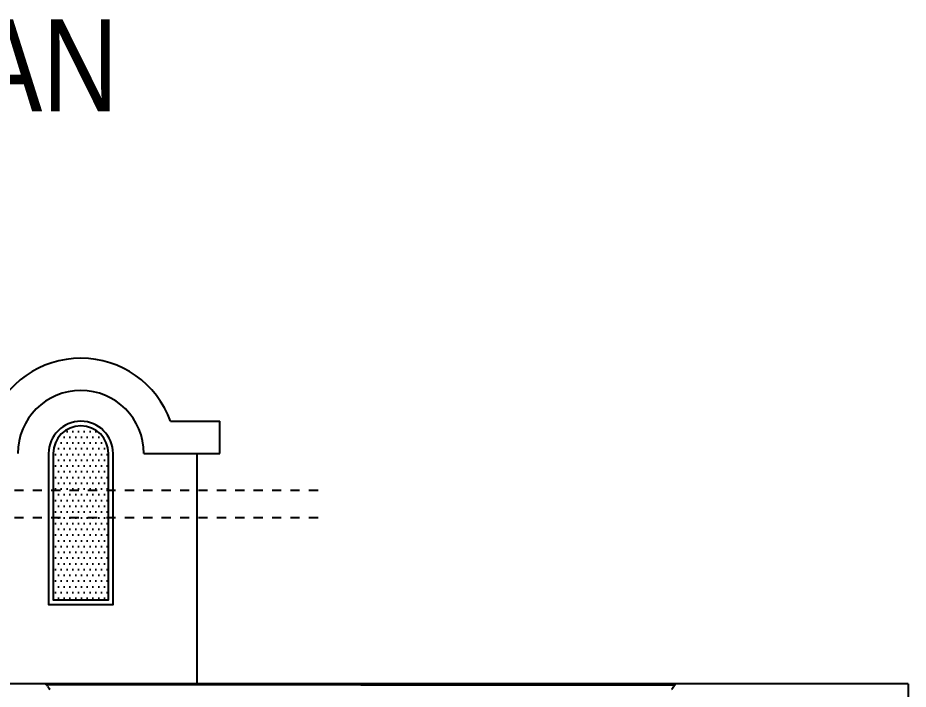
# Model space of a CAD drawing. Header units: metres. Extents: x 2217 to 2595, y -381 to -273.
# Drawn here: x 2361.65 to 2371.33, y -370.1 to -362.81 of the extents above; entities that cross this region are included whole.
import ezdxf

# ---------------------------------------------------------------- set-up
doc = ezdxf.new("R2010")
doc.units = ezdxf.units.M
doc.header["$LTSCALE"] = 0.5
doc.header["$MEASUREMENT"] = 0
doc.linetypes.add('HIDDEN', pattern=[0.375, 0.25, -0.125])
for name, color, linetype in [('A-ELV', 3, 'Continuous'), ('A-HAT', 25, 'Continuous'), ('A-WIN', 132, 'Continuous'), ('elevation', 8, 'Continuous'), ('Frame', 4, 'Continuous')]:
    doc.layers.add(name, color=color, linetype=linetype)
doc.styles.add('ariel', font='ARIALN.TTF', dxfattribs={"width": 2})

msp = doc.modelspace()

# ---------------------------------------------------------------- hatches: boundary and pattern name
at = {"layer": 'A-WIN', "ltscale": 0.5}
h = msp.add_hatch(dxfattribs=at)
h.set_pattern_fill('DOTS', color=256)
h.set_pattern_definition([(0, (1717.749726, -2105.797204), (0.03125, 0.0625), [0, -0.0625])])
edge = h.paths.add_edge_path()
edge.add_arc((2362.3373, -367.5379), 0.3, 0, 180)
edge.add_line((2362.0373, -367.5379), (2362.0373, -369.1259))
edge.add_line((2362.0373, -369.1259), (2362.6373, -369.1259))
edge.add_line((2362.6373, -369.1259), (2362.6373, -367.5379))

# ---------------------------------------------------------------- linework, layer by layer
at = {"linetype": 'Continuous'}
for p, q in [((2361.9604, -370.0515, 0.0082), (2361.9604, -370.0379, 0.0082)), ((2365.3786, -370.0379, 0.0082), (2361.9604, -370.0379, 0.0082)), ((2365.3786, -370.0515, 0.0082), (2361.9604, -370.0515, 0.0082)), ((2365.3786, -370.0379, 0.0082), (2368.7969, -370.0379, 0.0082)), ((2365.3786, -370.0515, 0.0082), (2368.7969, -370.0515, 0.0082)), ((2368.7969, -370.0515, 0.0082), (2368.7969, -370.0379, 0.0082))]:
    msp.add_line(p, q, dxfattribs=at)
for centre, radius, start, end in [((2361.956, -370.0751, 0.0082), 0.024, 7.15781, 79.01587), ((2362.0132, -370.0647, 0.0082), 0.0341, 191.15281, 252.48525), ((2368.7441, -370.0647, 0.0082), 0.0341, 287.51475, 348.84719), ((2368.8012, -370.0751, 0.0082), 0.024, 100.98413, 172.84219)]:
    msp.add_arc(centre, radius, start, end, dxfattribs=at)
at = {"layer": 'A-ELV', "ltscale": 0.5}
for p, q in [((2363.3115, -367.1879), (2363.8473, -367.1879)), ((2363.8473, -367.5379), (2363.8473, -367.1879)), ((2363.0224, -367.5379), (2363.8473, -367.5379)), ((2363.5973, -367.5379), (2363.5973, -370.0379)), ((2371.3273, -370.0379), (2341.1773, -370.0379)), ((2371.3273, -370.0379), (2371.3273, -379.0879))]:
    msp.add_line(p, q, dxfattribs=at)
for radius, start, end in [(1.0351, 19.763, 160.237), (0.6851, 0, 180)]:
    msp.add_arc((2362.3373, -367.5379), radius, start, end, dxfattribs=at)
at = {"layer": 'A-HAT', "linetype": 'HIDDEN', "ltscale": 0.5}
for p, q in [((2364.9148, -367.9379), (2359.3273, -367.9379)), ((2364.9148, -368.2379), (2359.3273, -368.2379))]:
    msp.add_line(p, q, dxfattribs=at)
at = {"layer": 'A-WIN', "ltscale": 0.5}
for points in [[(2362.6873, -367.5379, 1), (2361.9873, -367.5379), (2361.9873, -369.1759), (2362.6873, -369.1759)], [(2362.6373, -367.5379, 1), (2362.0373, -367.5379), (2362.0373, -369.1259), (2362.6373, -369.1259)]]:
    msp.add_lwpolyline(points, format="xyb", close=True, dxfattribs=at)
at = {"layer": 'elevation'}
for p, q in [((2361.9604, -370.0379, 0.0082), (2362.2082, -370.0379, 0.0082)), ((2368.7969, -370.0379, 0.0082), (2368.549, -370.0379, 0.0082))]:
    msp.add_line(p, q, dxfattribs=at)

# ---------------------------------------------------------------- texts
at = {"layer": 'Frame', "color": 3, "style": 'ariel'}
msp.add_text('GROUND FLOOR PLAN', height=1, dxfattribs=at).set_placement((2350.081, -363.8208))

doc.saveas('drawing.dxf')
